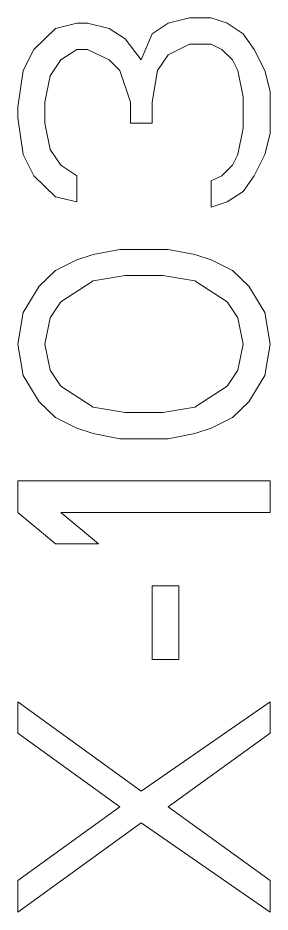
# Model space of a CAD drawing. Header units: millimetres. Extents: x 409 to 1151, y 1574 to 2099.
# Drawn here: x 604.24 to 609.28, y 1915.22 to 1933.09 of the extents above; entities that cross this region are included whole.
import ezdxf

# ---------------------------------------------------------------- set-up
doc = ezdxf.new("R2010")
doc.units = ezdxf.units.MM
doc.layers.add('core', color=7, linetype='Continuous', lineweight=20)

msp = doc.modelspace()

# ---------------------------------------------------------------- linework, layer by layer
at = {"layer": 'core', "linetype": 'Continuous'}
for p, q in [((604.988, 1932.88), (605.418, 1932.985)), ((605.418, 1932.985), (605.632, 1932.985)), ((605.632, 1932.985), (606.062, 1932.88)), ((606.921, 1932.774), (607.243, 1932.985)), ((607.243, 1932.985), (607.672, 1933.09)), ((607.672, 1933.09), (608.101, 1933.09)), ((608.101, 1933.09), (608.423, 1932.985)), ((608.423, 1932.985), (608.745, 1932.774)), ((604.559, 1932.459), (604.988, 1932.88)), ((606.062, 1932.88), (606.384, 1932.669)), ((606.706, 1932.249), (606.921, 1932.774)), ((608.745, 1932.774), (608.96, 1932.459)), ((606.384, 1932.669), (606.706, 1932.249)), ((604.344, 1932.039), (604.559, 1932.459)), ((605.418, 1932.459), (605.096, 1932.249)), ((605.632, 1932.459), (605.418, 1932.459)), ((606.062, 1932.249), (605.632, 1932.459)), ((607.672, 1932.564), (607.243, 1932.354)), ((608.101, 1932.564), (607.672, 1932.564)), ((608.316, 1932.459), (608.101, 1932.564)), ((608.531, 1932.249), (608.316, 1932.459)), ((608.96, 1932.459), (609.175, 1932.039)), ((605.096, 1932.249), (604.881, 1931.934)), ((606.277, 1932.039), (606.062, 1932.249)), ((607.243, 1932.354), (607.028, 1932.039)), ((608.638, 1932.039), (608.531, 1932.249)), ((604.237, 1931.303), (604.344, 1932.039)), ((606.491, 1931.408), (606.277, 1932.039)), ((607.028, 1932.039), (606.921, 1931.408)), ((608.745, 1931.513), (608.638, 1932.039)), ((609.175, 1932.039), (609.282, 1931.618)), ((604.881, 1931.934), (604.774, 1931.408)), ((608.745, 1930.883), (608.745, 1931.513)), ((609.282, 1931.618), (609.282, 1930.777)), ((604.774, 1931.408), (604.774, 1930.988)), ((606.491, 1930.988), (606.491, 1931.408)), ((606.921, 1931.408), (606.921, 1930.988)), ((604.237, 1931.093), (604.237, 1931.303)), ((604.344, 1930.357), (604.237, 1931.093)), ((604.774, 1930.988), (604.881, 1930.462)), ((606.921, 1930.988), (606.491, 1930.988)), ((608.638, 1930.357), (608.745, 1930.883)), ((609.282, 1930.777), (609.175, 1930.357)), ((604.881, 1930.462), (605.096, 1930.147)), ((604.559, 1929.937), (604.344, 1930.357)), ((608.531, 1930.147), (608.638, 1930.357)), ((609.175, 1930.357), (608.96, 1929.937)), ((605.096, 1930.147), (605.418, 1929.937)), ((608.316, 1929.937), (608.531, 1930.147)), ((604.988, 1929.516), (604.559, 1929.937)), ((605.418, 1929.937), (605.418, 1929.411)), ((608.101, 1929.832), (608.316, 1929.937)), ((608.96, 1929.937), (608.745, 1929.621)), ((608.101, 1929.306), (608.101, 1929.832)), ((608.745, 1929.621), (608.423, 1929.411)), ((605.418, 1929.411), (604.988, 1929.516)), ((608.423, 1929.411), (608.101, 1929.306)), ((605.74, 1928.36), (606.277, 1928.465)), ((606.277, 1928.465), (607.243, 1928.465)), ((607.243, 1928.465), (607.779, 1928.36)), ((605.418, 1928.255), (605.74, 1928.36)), ((607.779, 1928.36), (608.101, 1928.255)), ((604.988, 1928.045), (605.418, 1928.255)), ((608.101, 1928.255), (608.531, 1928.045)), ((604.666, 1927.729), (604.988, 1928.045)), ((606.384, 1927.94), (605.74, 1927.835)), ((607.135, 1927.94), (606.384, 1927.94)), ((607.779, 1927.835), (607.135, 1927.94)), ((608.531, 1928.045), (608.853, 1927.729)), ((605.74, 1927.835), (605.096, 1927.414)), ((608.423, 1927.414), (607.779, 1927.835)), ((604.344, 1927.204), (604.666, 1927.729)), ((608.853, 1927.729), (609.175, 1927.204)), ((605.096, 1927.414), (604.881, 1927.099)), ((608.638, 1927.099), (608.423, 1927.414)), ((604.237, 1926.573), (604.344, 1927.204)), ((604.881, 1927.099), (604.774, 1926.573)), ((608.745, 1926.573), (608.638, 1927.099)), ((609.175, 1927.204), (609.282, 1926.573)), ((604.344, 1925.943), (604.237, 1926.573)), ((604.774, 1926.573), (604.881, 1926.048)), ((608.638, 1926.048), (608.745, 1926.573)), ((609.282, 1926.573), (609.175, 1925.943)), ((604.881, 1926.048), (605.096, 1925.732)), ((608.423, 1925.732), (608.638, 1926.048)), ((604.666, 1925.417), (604.344, 1925.943)), ((609.175, 1925.943), (608.853, 1925.417)), ((605.096, 1925.732), (605.74, 1925.312)), ((607.779, 1925.312), (608.423, 1925.732)), ((604.988, 1925.102), (604.666, 1925.417)), ((605.74, 1925.312), (606.384, 1925.207)), ((607.135, 1925.207), (607.779, 1925.312)), ((608.853, 1925.417), (608.531, 1925.102)), ((605.418, 1924.892), (604.988, 1925.102)), ((606.384, 1925.207), (607.135, 1925.207)), ((608.531, 1925.102), (608.101, 1924.892)), ((605.74, 1924.787), (605.418, 1924.892)), ((608.101, 1924.892), (607.779, 1924.787)), ((606.277, 1924.681), (605.74, 1924.787)), ((607.779, 1924.787), (607.243, 1924.681)), ((607.243, 1924.681), (606.277, 1924.681)), ((604.237, 1923.21), (604.237, 1923.841)), ((604.237, 1923.841), (609.282, 1923.841)), ((609.282, 1923.841), (609.282, 1923.21)), ((604.988, 1922.579), (604.237, 1923.21)), ((609.282, 1923.21), (605.096, 1923.21)), ((605.096, 1923.21), (605.847, 1922.579)), ((605.847, 1922.579), (604.988, 1922.579)), ((606.921, 1920.267), (606.921, 1921.739)), ((606.921, 1921.739), (607.457, 1921.739)), ((607.457, 1921.739), (607.457, 1920.267)), ((607.457, 1920.267), (606.921, 1920.267)), ((604.237, 1918.796), (604.237, 1919.426)), ((604.237, 1919.426), (606.706, 1917.639)), ((606.706, 1917.639), (609.282, 1919.426)), ((609.282, 1919.426), (609.282, 1918.796)), ((606.277, 1917.324), (604.237, 1918.796)), ((609.282, 1918.796), (607.243, 1917.324)), ((604.237, 1915.853), (606.277, 1917.324)), ((607.243, 1917.324), (609.282, 1915.853)), ((606.706, 1917.009), (604.237, 1915.222)), ((609.282, 1915.222), (606.706, 1917.009)), ((604.237, 1915.222), (604.237, 1915.853)), ((609.282, 1915.853), (609.282, 1915.222))]:
    msp.add_line(p, q, dxfattribs=at)

doc.saveas('drawing.dxf')
